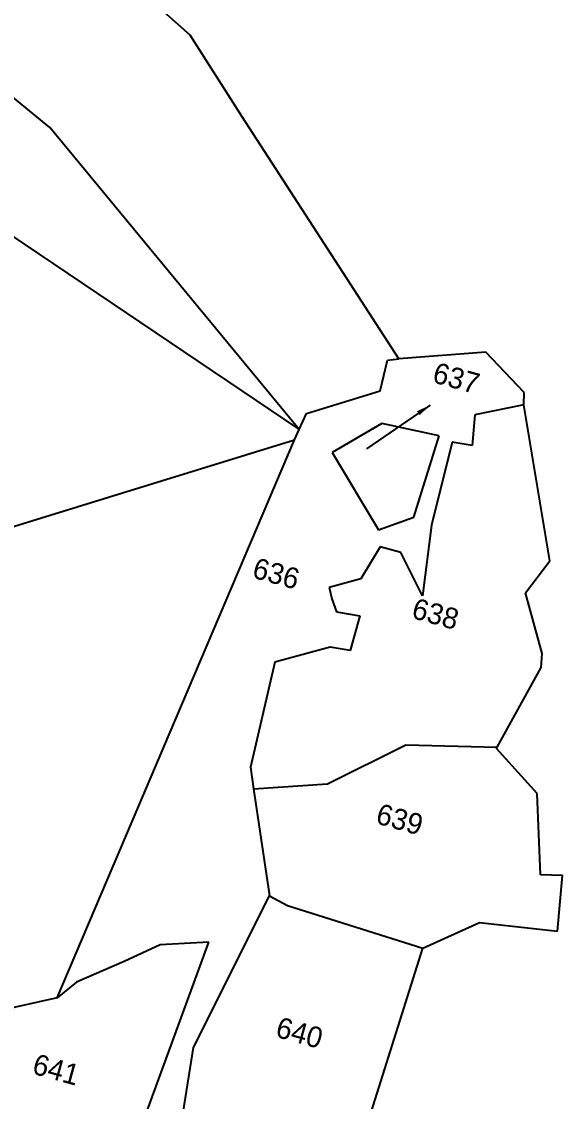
# Model space of a CAD drawing. Header units: metres. Extents: x 291974 to 293244, y 2020596 to 2023640.
# Drawn here: x 293006.1 to 293099.8, y 2022136 to 2022322.8 of the extents above; entities that cross this region are included whole.
import ezdxf
from ezdxf.enums import TextEntityAlignment as Align

# ---------------------------------------------------------------- set-up
doc = ezdxf.new("R2010")
doc.units = ezdxf.units.M
doc.header["$MEASUREMENT"] = 0
for name, color, linetype in [('POLY_PARCEL', 6, 'Continuous'), ('TEXT_PARCEL', 7, 'Continuous'), ('V_BOUND_LINE', 7, 'Continuous')]:
    doc.layers.add(name, color=color, linetype=linetype)
doc.styles.get("Standard").update_dxf_attribs({"font": 'arial.ttf'})
doc.styles.add('TEXT_MAP', font='')
doc.styles.get('TEXT_MAP').set_extended_font_data('Kruti Dev 050')
doc.dimstyles.get("Standard").update_dxf_attribs({"dimtxt": 0.18, "dimasz": 0.18, "dimexe": 0.18, "dimexo": 0.0625, "dimgap": 0.09, "dimtad": 0, "dimtih": 1, "dimtoh": 1, "dimdec": 4, "dimzin": 0, "dimdsep": 46, "dimtxsty": 'Standard', "dimcen": 0.09, "dimadec": 0, "dimazin": 0, "dimtfac": 1, "dimtdec": 4, "dimtofl": 0, "dimtmove": 0, "dimatfit": 3, "dimfxl": 1, "dimtolj": 1, "dimtzin": 0, "dimarcsym": 0})

msp = doc.modelspace()

# ---------------------------------------------------------------- linework, layer by layer
at = {"layer": 'POLY_PARCEL'}
for p, q in [((293010.99, 2022304.47), (292978.9, 2022330.8)), ((293054.17, 2022252.23), (293010.99, 2022304.47)), ((292986.54, 2022297.75), (293054.17, 2022252.23)), ((293069.48, 2022264.22), (293071.44, 2022264.47)), ((293068.22, 2022258.93), (293069.48, 2022264.22)), ((293055.44, 2022255.02), (293068.22, 2022258.93)), ((293054.17, 2022252.23), (293055.44, 2022255.02)), ((293093.06, 2022256.52), (293084.61, 2022254.79)), ((293068.5, 2022253.27), (293059.86, 2022248.25)), ((293078.43, 2022251.13), (293068.5, 2022253.27)), ((293084.61, 2022254.79), (293084.15, 2022249.47)), ((293053.37, 2022250.46), (293054.17, 2022252.23)), ((293012.27, 2022153.95), (293053.37, 2022250.46)), ((293020.42, 2022240.29), (293053.37, 2022250.46)), ((293074.04, 2022237.08), (293078.43, 2022251.13)), ((293080.67, 2022250.03), (293077.1, 2022235.71)), ((293084.15, 2022249.47), (293080.67, 2022250.03)), ((293059.86, 2022248.25), (293067.9, 2022234.89)), ((292997.71, 2022233.29), (293020.42, 2022240.29)), ((293067.9, 2022234.89), (293074.04, 2022237.08)), ((293077.1, 2022235.71), (293075.52, 2022223.45)), ((293068.19, 2022231.93), (293064.84, 2022226.41)), ((293071.75, 2022230.94), (293068.19, 2022231.93)), ((293075.52, 2022223.45), (293071.75, 2022230.94)), ((293064.84, 2022226.41), (293059.38, 2022224.9)), ((293059.38, 2022224.9), (293059.85, 2022222.95)), ((293059.85, 2022222.95), (293060.65, 2022220.72)), ((293060.65, 2022220.72), (293064.68, 2022220)), ((293064.68, 2022220), (293063.02, 2022214.01)), ((293059.55, 2022214.57), (293049.96, 2022211.99)), ((293063.02, 2022214.01), (293059.55, 2022214.57)), ((293049.96, 2022211.99), (293045.72, 2022193.82)), ((293059.08, 2022190.98), (293072.64, 2022197.7)), ((293072.64, 2022197.7), (293088.48, 2022197.32)), ((293045.72, 2022193.82), (293046.27, 2022190.1)), ((293046.27, 2022190.1), (293059.08, 2022190.98)), ((293046.27, 2022190.1), (293049.02, 2022171.57)), ((293035.9, 2022145.38), (293049.02, 2022171.57)), ((293049.02, 2022171.57), (293052.18, 2022169.89)), ((293052.18, 2022169.89), (293075.6, 2022162.56)), ((293023.02, 2022121.25), (293038.54, 2022163.59)), ((293038.54, 2022163.59), (293030.13, 2022163.1)), ((293030.13, 2022163.1), (293023.88, 2022160.2)), ((293023.88, 2022160.2), (293015.64, 2022156.64)), ((293015.64, 2022156.64), (293012.27, 2022153.95)), ((293012.27, 2022153.95), (293000.65, 2022151.33)), ((293033.04, 2022127.54), (293035.9, 2022145.38))]:
    msp.add_line(p, q, dxfattribs=at)
at = {"layer": 'V_BOUND_LINE'}
for p, q in [((293035.32, 2022320.45), (293007.76, 2022344.79)), ((293044.28, 2022306.29), (293035.32, 2022320.45)), ((293071.44, 2022264.47), (293044.28, 2022306.29)), ((293086.51, 2022265.62), (293071.44, 2022264.47)), ((293093.11, 2022258.63), (293086.51, 2022265.62)), ((293093.06, 2022256.52), (293093.11, 2022258.63)), ((293097.57, 2022229.52), (293093.06, 2022256.52)), ((293093.33, 2022223.97), (293097.57, 2022229.52)), ((293096.27, 2022213.51), (293093.33, 2022223.97)), ((293096.05, 2022211.1), (293096.27, 2022213.51)), ((293088.48, 2022197.32), (293096.05, 2022211.1)), ((293088.35, 2022197.08), (293088.48, 2022197.32)), ((293095.39, 2022189.3), (293088.35, 2022197.08)), ((293095.98, 2022175.23), (293095.39, 2022189.3)), ((293099.75, 2022175.08), (293095.98, 2022175.23)), ((293098.88, 2022165.45), (293099.75, 2022175.08)), ((293075.6, 2022162.56), (293085.38, 2022166.95)), ((293085.38, 2022166.95), (293098.88, 2022165.45)), ((293066.35, 2022133.27), (293075.6, 2022162.56))]:
    msp.add_line(p, q, dxfattribs=at)

# ---------------------------------------------------------------- texts
at = {"layer": 'TEXT_PARCEL', "style": 'TEXT_MAP'}
for s, p in [('637', (293080.91, 2022259.39)), ('636', (293049.72, 2022225.6)), ('638', (293077.31, 2022218.62)), ('639', (293071.11, 2022183.09)), ('640', (293053.76, 2022146.18)), ('641', (293011.63, 2022139.81))]:
    msp.add_text(s, height=3.602, rotation=344.4986, dxfattribs=at).set_placement(p, align=Align.CENTER)

# ---------------------------------------------------------------- leaders
msp.add_leader([(293076.86, 2022256.47), (293065.85, 2022248.88)], dimstyle='Standard', override={"dimtxt": 2.5, "dimasz": 2.5, "dimexe": 1.25, "dimexo": 0.625, "dimgap": 0.625, "dimtad": 1, "dimtih": 0, "dimtoh": 0, "dimzin": 8, "dimcen": 2.5, "dimtofl": 1})

doc.saveas('drawing.dxf')
